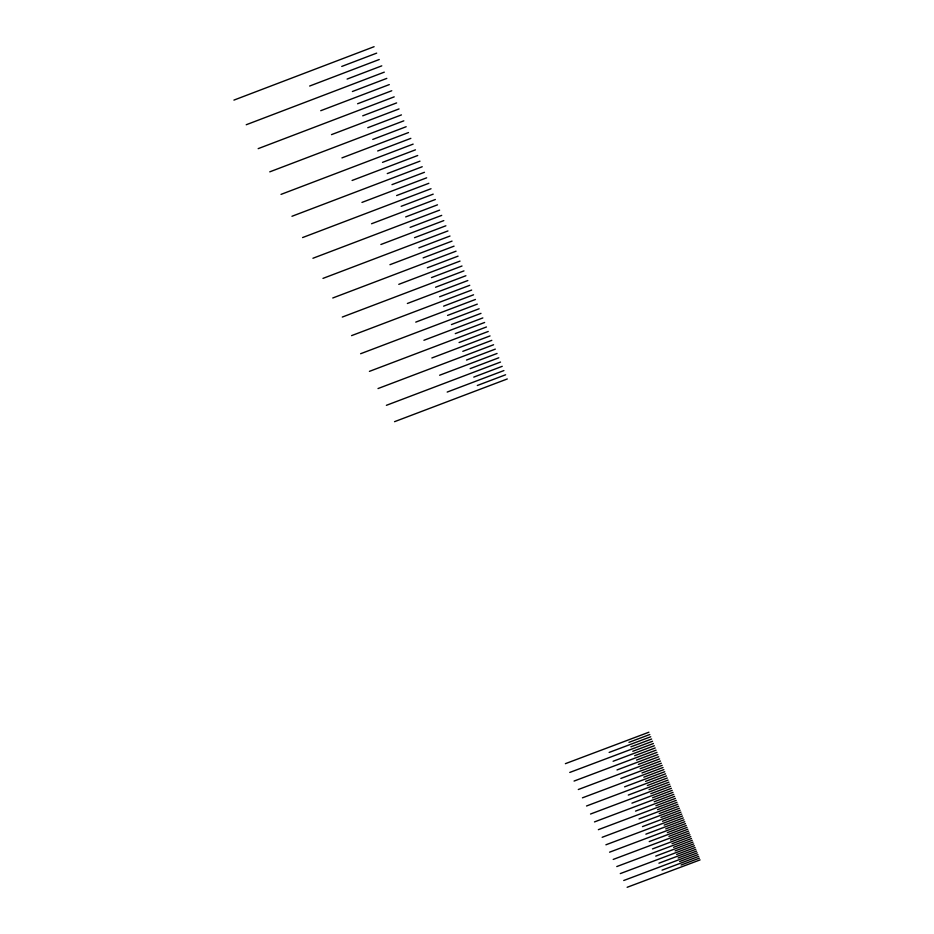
<?xml version="1.0" encoding="UTF-8"?>
<svg xmlns="http://www.w3.org/2000/svg" width="934" height="934" viewBox="0 0 934 934"><rect width="100%" height="100%" fill="white"/><g stroke="black" fill="none" stroke-linecap="round" stroke-linejoin="round"><path stroke-width="1.4" d="M233.92 100.113L374.09 46.7M341.739 66.442L376.671 53.133M309.656 86.033L379.239 59.519M347.109 79.075L381.772 65.859M246.226 124.747L384.294 72.151M352.398 91.509L386.804 78.398M320.736 110.702L389.291 84.597M357.594 103.756L391.755 90.75M258.169 148.646L394.195 96.856M362.731 115.816L396.623 102.915M331.5 134.636L399.04 108.928M367.774 127.713L401.433 114.905M269.763 171.844L403.815 120.836M372.759 139.435L406.173 126.72M341.949 157.893L408.508 132.558M377.663 150.981L410.843 138.36M281.017 194.389L413.143 144.116M382.508 162.364L415.443 149.837M352.095 180.472L417.708 155.511M387.271 173.584L419.973 161.15M291.957 216.279L422.215 166.742M391.976 184.652L424.445 172.3M361.96 202.421L426.651 177.822M396.611 195.556L428.846 183.297M302.581 237.563L431.029 188.738M401.176 206.309L433.201 194.144M371.545 223.751L435.349 199.502M405.683 216.922L437.486 204.838M312.925 258.263L439.61 210.127M410.131 227.371L441.712 215.38M380.874 244.51L443.802 220.599M414.521 237.691L445.88 225.783M322.977 278.39L447.946 230.931M418.841 247.872L449.99 236.033M389.945 264.696L452.033 241.112M423.114 257.912L454.052 246.156M332.761 297.993L456.061 251.176M427.317 267.813L458.057 256.149M398.783 284.345L460.03 261.088M431.473 277.596L462.003 266.003M342.299 317.058L463.964 270.883M435.571 287.24L465.903 275.728M407.376 303.48L467.829 280.539M439.61 296.755L469.744 285.314M351.569 335.633L471.658 290.065M443.603 306.154L473.55 294.794M415.758 322.125L475.429 299.475M447.549 315.423L477.297 304.134M360.617 353.729L479.142 308.769M451.437 324.577L480.987 313.369M423.919 340.28L482.82 317.934M455.278 333.613L484.641 322.475M369.42 371.37L486.451 326.982M459.073 342.533L488.248 331.465M431.87 357.979L490.035 335.925M462.809 351.347L491.809 340.35M378.013 388.556L493.572 344.751M466.51 360.045L495.324 349.118M439.622 375.234L497.063 353.461M470.164 368.626L498.791 357.78M386.384 405.321L500.519 362.065M473.76 377.114L502.223 366.326M447.188 392.07L503.916 370.564M477.321 385.497L505.609 374.779M394.545 421.678L507.29 378.959M565.385 763.673L648.896 732.221M628.967 742.355L649.807 734.509M609.143 752.43L650.718 736.774M630.882 746.838L651.628 739.028M569.763 772.441L652.527 741.281M632.773 751.298L653.426 743.522M613.113 761.268L654.314 745.752M634.653 755.711L655.213 747.971M574.071 781.058L656.088 750.177M636.509 760.078L656.976 752.372M617.012 769.943L657.851 754.567M638.354 764.421L658.727 756.75M578.298 789.522L659.591 758.91M640.175 768.717L660.466 761.07M620.841 778.466L661.319 763.23M641.985 772.967L662.183 765.366M582.442 797.834L663.035 767.503M643.783 777.193L663.887 769.628M624.601 786.837L664.739 771.741M645.557 781.373L665.58 773.842M586.529 805.995L666.421 775.932M647.32 785.529L667.25 778.022M628.302 795.067L668.09 780.1M649.06 789.639L668.919 782.167M590.533 814.028L669.736 784.221M650.8 793.713L670.565 786.276M631.944 803.158L671.383 788.319M652.516 797.753L672.2 790.351M594.479 821.92L673.005 792.371M654.22 801.757L673.811 794.39M635.517 811.109L674.617 796.398M655.901 805.738L675.422 798.395M598.355 829.672L676.216 800.38M657.583 809.673L677.01 802.364M639.031 818.92L677.804 804.337M659.241 813.584L678.598 806.299M602.161 837.296L679.38 808.26M660.887 817.46L680.162 810.21M642.475 826.613L680.933 812.148M662.521 821.301L681.715 814.086M605.909 844.803L682.485 816.001M664.144 825.107L683.244 817.927M645.873 834.167L684.015 819.83M665.744 828.89L684.774 821.733M609.587 852.182L685.533 823.625M667.343 832.638L686.292 825.504M649.223 841.604L687.039 827.384M668.919 836.35L687.798 829.252M613.218 859.432L688.533 831.12M670.484 840.04L689.28 832.965M652.504 848.913L690.016 834.809M672.036 843.694L690.763 836.654M616.779 866.565L691.487 838.487M673.577 847.313L692.222 840.308M655.738 856.116L692.946 842.129M675.107 850.909L693.682 843.939M620.293 873.594L694.394 845.737M676.625 854.482L695.118 847.535M658.925 863.191L695.83 849.321M678.131 858.019L696.554 851.096M623.737 880.505L697.254 852.87M679.613 861.533L697.967 854.633M662.054 870.161L698.679 856.396M681.096 865.012L699.379 858.148M627.134 887.3L700.08 859.899"/></g></svg>
